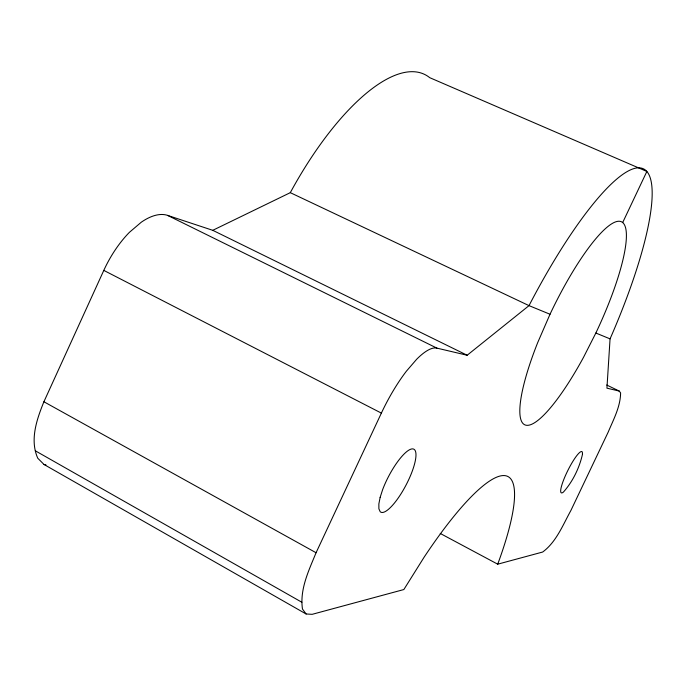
<?xml version="1.0" encoding="UTF-8"?>
<svg xmlns="http://www.w3.org/2000/svg" width="686" height="686" viewBox="0 0 686 686"><rect width="100%" height="100%" fill="white"/><g stroke="black" fill="none" stroke-linecap="round" stroke-linejoin="round"><path stroke-width="1.03" d="M497.719 564.184A184.551 38.973 -61.7 0 0 504.656 475.604A184.551 38.973 -61.7 0 0 424.145 557.152L403.848 589.548L312.156 614.33L306.102 613.979L44.041 464.499L37.764 458.222C29.592 439.82 36.812 419.283 43.904 401.756L103.8 270.395A69.835 33.417 -62 0 1 129.44 232.305L141.325 222.178A69.835 33.417 -62 0 1 167.556 215.378L436.913 348.128L467.157 355.245L529.017 305.63A199.875 44.213 -64.3 0 1 642.979 168.627A199.875 44.213 -64.3 0 1 610.06 338.867L606.93 388.165L619.235 391.063L620.607 392.906C620.436 406.824 613.43 419.592 608.173 432.154L570.915 510.435C562.906 524.927 556.355 541.949 542.669 552.033L497.719 564.184L440.249 533.459M436.913 348.128A74.388 21.558 -62.9 0 0 416.702 359.224L406.369 371.212A74.388 21.558 -62.9 0 0 381.373 413.109L316.066 552.736C308.82 570.486 299.559 589.36 302.475 609.048L306.102 613.979M550.018 314.248L537.635 342.76A112.427 24.73 -64.5 0 0 525.467 425.071A112.427 24.73 -64.5 0 0 583.546 357.286L595.851 333.036A112.427 24.73 -64.5 0 0 621.164 221.655A112.427 24.73 -64.5 0 0 550.018 314.248L529.017 305.63L290.298 192.663L212.763 230.316L167.556 215.378M622.674 222.581L646.864 171.457L429.71 77.664A190.356 70.564 -64.4 0 0 290.298 192.663M44.041 464.499L45.971 464.945M595.851 333.036L610.06 338.867M606.707 385.009L619.235 391.063M212.763 230.316L467.157 355.245M103.8 270.395L381.373 413.109M43.904 401.756L316.066 552.736M35.32 450.796L301.857 602.257M582.483 454.295C579.318 468.058 572.819 481.495 563.42 492.076A23.041 4.15 -63.5 0 1 566.885 472.431A23.041 4.15 -63.5 0 1 582.363 452.22L582.483 454.295M380.138 497.384L378.861 503.918L378.886 508.798L380.19 511.705A35.543 9.741 -62.3 0 0 407.407 482.378A35.543 9.741 -62.3 0 0 411.094 449.098A35.543 9.741 -62.3 0 0 382.634 489.65L380.138 497.384"/></g></svg>
